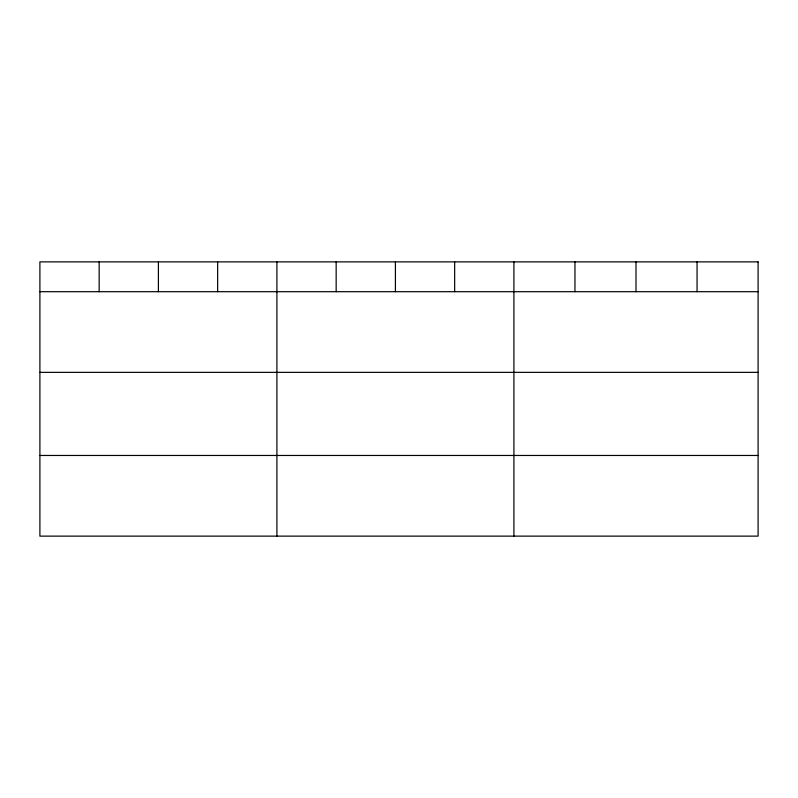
<?xml version="1.0" encoding="UTF-8"?>
<svg xmlns="http://www.w3.org/2000/svg" width="798" height="798" viewBox="0 0 798 798"><rect width="100%" height="100%" fill="white"/><g stroke="black" fill="none" stroke-linecap="round" stroke-linejoin="round"><path stroke-width="1.2" d="M39.9 291.699L758.1 291.699M39.9 372.357L758.1 372.357M39.9 455.468L758.1 455.468M697.053 261.874L697.053 291.699M636.006 261.874L636.006 291.699M574.959 261.874L574.959 291.699M513.912 261.874L513.912 536.126M454.661 261.874L454.661 291.699M395.409 261.874L395.409 291.699M336.158 261.874L336.158 291.699M276.906 261.874L276.906 536.126M217.655 261.874L217.655 291.699M158.403 261.874L158.403 291.699M99.152 261.874L99.152 291.699M758.1 261.874L39.9 261.874L39.9 536.126L758.1 536.126L758.1 261.874"/></g></svg>
